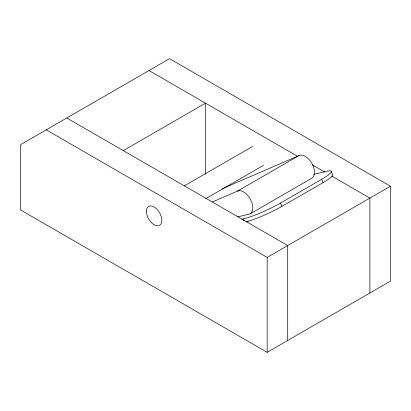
<?xml version="1.0" encoding="UTF-8"?>
<svg xmlns="http://www.w3.org/2000/svg" width="411" height="411" viewBox="0 0 411 411"><rect width="100%" height="100%" fill="white"/><g stroke="black" fill="none" stroke-linecap="round" stroke-linejoin="round"><path stroke-width="0.62" d="M123.3 150.626L205.5 103.166L205.5 174.356M184.22 185.921L252.539 146.48M205.675 198.703L263.436 165.356M212.554 201.883L237.291 191.197L298.941 155.605A13.018 7.516 60 0 1 311.954 163.486A13.018 7.516 60 0 1 311.63 178.328L249.98 213.92L237.548 216.951M246.6 221.812L248.265 220.851M241.956 219.304L243.204 219.001A29.063 3.951 -24.4 0 0 280.502 203.055L321.602 179.324A29.063 3.951 -24.4 0 0 325.404 171.546L313.557 174.434M246.225 221.878A29.063 3.951 -24.4 0 0 281.987 206.332L323.087 182.602A29.063 3.951 -24.4 0 0 332.514 174.367L331.025 171.094M46.238 129.866L267.15 257.404L390.45 186.219L390.45 281.134L267.15 352.325L20.55 209.949L20.55 144.693L169.538 58.675L390.45 186.219M222.382 188.675L298.941 155.605M148.988 70.543L297.698 156.396M312.139 164.734L324.911 172.111M331.579 175.959L369.9 198.087L369.9 293.002M66.788 117.998L287.7 245.542L287.7 340.457M321.602 179.324L323.087 182.602M280.502 203.055L281.987 206.332M243.204 219.001L243.949 220.64M267.15 257.404L267.15 352.325M237.291 191.197A13.018 7.516 60 0 1 250.304 199.083A13.018 7.516 60 0 1 249.98 213.92M146.419 211.434A10.897 6.293 60 0 0 157.978 225.814A10.897 6.293 60 0 0 157.978 210.401A10.897 6.293 60 0 0 146.419 211.434"/></g></svg>
